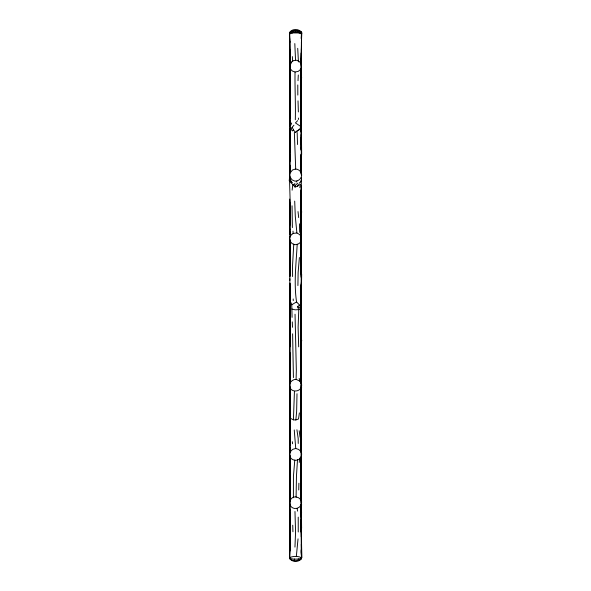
<?xml version="1.0" encoding="UTF-8"?>
<svg xmlns="http://www.w3.org/2000/svg" width="591" height="591" viewBox="0 0 591 591"><rect width="100%" height="100%" fill="white"/><g stroke="black" fill="none" stroke-linecap="round" stroke-linejoin="round"><path stroke-width="0.89" d="M289.841 126.71L289.885 120.512M289.745 320.891L289.885 333.812M289.849 236.895L289.893 248.213M289.826 49.681L289.9 83.819M289.841 537.529L289.856 538.187L289.9 526.574L289.73 551.063M301.115 366.708L301.403 309.854L301.373 313.836M301.225 192.149L301.174 275.147M301.166 452.078L301.166 447.675M301.078 93.393L301.454 42.781M301.41 48.521L301.499 57.379M301.513 524.557L301.1 531.93L301.454 527.926L301.506 550.561M301.499 46.046L301.159 116.708L301.543 125.203M289.767 49.245L289.885 84.905M289.893 146.745L289.9 135.066M290.07 156.549L290.063 159.142L290.018 157.332M289.849 362.172L289.885 381.343M289.878 316.045L289.885 330.243M290.033 518.277L289.804 557.882M290.092 434.075L290.055 438.921L290.174 436.365L290.078 438.241M301.174 197.734L301.181 194.011M301.395 64.707L301.499 41.488M301.188 190.361L301.351 209.465M301.218 277.342L301.166 243.448M301.417 180.558L301.425 177.788M301.1 363.657L301.107 361.988L301.491 382.296M301.476 316.244L301.115 329.859L301.314 186.32M300.982 558.192L301.632 557.911L301.166 457.264L301.122 467.208L301.174 458.66M301.188 451.908L301.528 426.672M301.196 528.214L301.196 527.157L301.085 528.842M301.432 450.926L301.159 433.617M301.38 513.897L301.284 505.719M301.321 449.766L301.255 386.544M289.804 180.979L289.819 178.401M290.055 109.594L290.07 106.491L289.967 109.941M290.048 159.71L290.063 156.977M289.878 370.978L289.878 353.714M289.642 387.962L289.649 385.347M289.782 505.881L289.797 502.439M289.789 449.707L289.952 433.498M292.611 333.812L293.417 377.597M296.091 497.23L296.453 476.206L297.517 459.547M297.908 285.556L298.123 272.532L299.401 257.506M301.233 78.928L301.395 129.931M301.188 167.571L301.181 169.454L301.115 156.681M301.107 211.113L301.151 201.686M289.878 110.591L289.73 69.886M289.812 180.181L289.841 175.424M289.878 170.459L289.826 172.225L289.885 166.987M289.885 305.68L289.908 292.545M289.849 278.745L289.893 305.732M289.863 323.986L289.878 312.971M289.812 285.763L290.07 332.763L290.159 325.382M289.819 337.557L289.789 339.131M289.996 439.106L290.026 433.587M289.797 499.971L289.885 491.276M290.078 470.31L290.085 468.929M289.76 551.196L289.893 515.95M301.262 149.242L301.38 76.003M301.159 233.851L301.092 202.942M301.188 233.275L301.292 263.231L301.122 259.235L301.196 260.794M301.403 380.397L301.181 308.258M301.321 550.805L301.159 524.675M289.716 63.51L289.464 32.948L292.944 32.291M289.745 126.319L289.922 105.146M290.004 204.841L289.789 232.699M289.716 386.263L289.871 374.073L289.812 380.774M289.952 391.936L289.819 450.261M289.982 470.362L289.908 466.476M289.885 531.575L289.59 557.941L290.122 557.49M301.432 64.929L301.462 61.154L301.388 66.458M301.174 96.51L301.137 100.81L301.462 89.751L301.166 91.413M301.247 243.751L301.277 252.749M301.299 241.837L301.115 260.491L301.425 193.257M301.425 309.329L301.262 286.849M301.115 377.294L301.159 371.606L301.27 444.137M301.233 381.424L301.255 296.135M301.196 465.634L301.587 557.328L300.989 559.182C297.761 561.221 293.202 561.361 290.078 559.034L289.472 557.926L289.849 549.083M301.255 467.762L301.38 477.897L301.144 476.316M301.181 522.474L301.595 512.175L301.225 508.164L301.683 557.697L300.915 558.473L298.093 559.086L293.956 559.167L290.935 558.68L289.546 557.682C293.217 555.887 298.004 555.968 301.683 557.697M289.908 79.046L289.893 80.76L289.701 70.263L289.908 71.917M289.841 153.328L289.878 132.857M289.967 140.082L290.055 143.155M290.07 143L290.048 140.488L290.1 142.771M289.959 338.288L289.863 346.858L290.07 332.127M289.945 412.961L289.841 425.594L289.878 424.028M289.959 499.75L289.989 454.952M292.597 276.558L292.523 265.913L293.757 244.002M301.078 140.067L301.41 129.097L301.669 154.414L301.203 155.935M301.181 253.938L301.115 260.491M301.115 392.136L301.129 390.688L301.166 391.685M301.277 507.477L301.469 551.292M289.671 61.124L289.693 32.764L289.738 33.133M289.885 352.295L289.893 368.511M289.863 426.857L289.878 442.186M289.841 454.656L290.092 469.823L290.211 466.624M291.06 302.732L291.755 304.771L292.094 317.367M301.447 67.367L301.521 60.866M301.476 237.117L301.004 209.51M301.307 316.732L301.218 359.439M289.878 82.666L289.893 97.352M289.856 131.475L289.76 143.052M289.982 139.653L289.952 142.261L289.826 136.853M289.782 276.824L289.922 264.738L289.937 268.292M289.989 438.854L290.041 433.883M289.959 531.553L290.033 517.908L289.989 520.664M297.783 84.956L297.827 95.085M301.299 323.558L301.107 378.114M301.233 490.449L301.609 528.206L301.092 520.036M301.107 497.445L301.181 492.2L301.358 517.583M301.321 484.487L301.107 463.573M289.863 145.393L289.856 125.514M289.826 236.326L289.885 231.827M289.885 268.831L289.952 263.645M290.632 235.536L293.143 233.423L296.889 232.972L299.711 234.575L301.44 237.198L301.41 240.515L299.851 242.931L297.391 244.489L294.444 244.704L292.094 243.558L290.196 241.394L289.509 238.343L290.632 235.536L290.661 233.371M289.967 322.132L290.041 329.867L289.849 315.83L289.885 338.333M289.871 449.419L289.775 447.151L289.671 452.566M289.878 441.189L289.708 445.806L289.745 441.802M289.679 528.044L289.789 520.361M301.284 75.877L301.277 52.791L301.122 59.964M301.292 148.156L301.462 174.36M301.115 373.239L301.211 366.39L301.38 383.618M301.506 505.482L301.462 510.343L301.166 508.696M301.225 507.758L301.669 557.86L300.893 557.719M289.871 210.293L289.893 208.786M289.893 326.476L289.878 330.849M289.885 345.779L289.849 356.831M301.233 70.669L301.373 97.589M301.425 63.148L301.425 49.031M301.432 156.637L301.196 171.567M301.41 181.54L301.469 177.544M289.745 150.269L289.863 143.258M289.893 168.287L289.76 174.707M290.063 243.329L289.789 255.851M289.745 367.632L289.922 354.349M289.716 380.464L289.937 369.153M289.885 461.874L289.885 478.562M301.277 101.689L301.115 130.98M301.277 212.657L301.329 209.34L301.358 209.753M301.203 291.023L301.351 282.601L301.344 304.904M301.174 345.336L301.27 343.925M290.004 85.761L289.878 102.177M289.885 132.037L289.849 143.591L289.716 139.41L290.203 143.052M289.856 216.616L289.885 214.843M289.885 254.322L289.863 240.589M292.05 205.779L292.375 227.579M289.804 452.957L289.885 448.621M301.07 34.012L301.661 32.623L300.095 31.279M301.299 82.068L301.462 69.96M297 393.732L296.638 411.55L295.84 419.957L293.424 419.846L290.403 418.265M301.255 170.777L301.447 160.183L301.225 167.356L301.284 166.935M301.144 289.93L301.225 285.608M301.476 214.932L301.388 380.744M301.115 420.932L301.181 417.283L301.262 435.345M301.203 474.418L301.115 470.318L301.115 498.191M289.878 142.172L289.878 133.263M289.885 419.085L289.878 399.959M301.159 193.434L301.122 195.008L301.247 189.393M301.107 374.096L301.358 337.875M298.248 531.989L298.219 517.14M301.247 481.739L301.247 458.904M289.989 89.197L289.871 72.398M290.41 87.601L289.908 89.758L289.841 84.587M289.885 256.139L289.878 271.468M289.885 304.047L289.878 310.896M290.018 325.922L289.885 339.847M289.856 386.122L289.745 406.283M289.885 514.377L289.885 529.322M301.203 238.653L301.144 199.551M298.743 489.969L298.898 483.224M289.952 106.483L289.885 124.302M289.656 233.393L290.041 203.001M289.863 229.441L289.893 221.987M289.885 361.101L289.9 371.717M289.767 379.836L289.885 374.797M289.878 394.167L289.908 416.012M289.893 420.955L289.9 433.787M297.177 132.547L297.532 144.529M289.885 491.682L289.767 501.552M301.462 41.555L301.676 32.852L298.226 32.217L292.656 32.246L289.516 32.867L289.708 42.441M301.115 107.68L301.137 90.216M301.388 135.996L301.388 150.24L301.078 147.861M301.225 131.431L301.188 70.418M301.314 192.311L301.144 204.685L301.115 200.046M301.536 441.3L301.595 438.751M289.885 111.751L289.871 104.4M289.885 260.897L289.885 273.781M289.996 292.397L289.893 311.553M289.9 518.093L289.664 527.748L289.9 521.727M301.41 136.418L301.484 175.394M301.122 292.774L301.432 284.507M301.38 312.004L301.491 307.771M301.122 421.28L301.499 386.935M289.893 112.608L289.841 125.181M289.893 170.814L290.078 154.561M290.078 275.635L289.945 250.096L290.011 252.749M289.878 401.023L289.885 413.648M301.432 69.849L301.174 78.684L301.395 70.418M289.893 513.852L289.819 548.5L289.826 505.438M301.144 132.354L301.115 113.413M301.211 289.287L301.225 299.844L301.44 286.96M301.506 286.17L301.225 386.839M289.885 146.849L289.878 140.968M289.45 172.24L289.996 155.817M289.738 173.702L289.878 168.701M289.856 323.521L289.878 316.399M289.9 343.053L289.871 380.139M289.893 429.805L290.011 412.304M301.115 112.356L301.307 105.959L301.462 132.672M301.321 185.677L301.085 192.622M301.277 222.696L301.373 191.602M301.27 227.173L301.284 226.589L301.137 230.845M301.262 383.182L301.41 375.263M289.871 84.195L289.849 97.943M289.893 99.561L289.841 101.098L289.9 90.46M298.292 75.005L298.012 80.672M301.107 60.858L301.705 32.897L298.344 32.291M301.115 87.15L301.247 125.418M289.878 530.467L289.812 532.58L289.893 530.784M301.225 305.724L301.388 301.824L301.137 304.89M301.366 390.023L301.181 402.464M301.299 467.067L301.395 387.046M289.885 401.651L289.745 405.98L289.885 400.432M289.893 479.242L289.967 501.035L289.893 485.115M289.878 483.601L289.701 491.018L289.9 488.417M301.188 150.225L301.395 137.74L301.292 143.096M301.262 277.201L301.144 254.773M301.144 471.84L301.225 438.02M289.878 254.034L289.959 267.915M289.982 292.102L289.885 313.622M289.878 312.085L289.878 334.521L289.797 331.979M289.753 365.799L289.819 363.701M289.878 401.215L289.841 411.092M301.1 86.485L301.373 78.396L301.403 91.191L301.144 89.426M289.878 472.571L289.893 492.835M301.395 42.079L301.425 150.018M301.122 531.368L301.218 504.226M289.878 96.503L289.797 107.303L289.9 104.585M289.745 151.015L289.871 147.366M289.885 208.557L289.878 223.11M301.469 153.786L301.196 170.4M301.454 441.972L301.536 502.21M301.247 468.338L301.24 475.4L301.129 472.66L301.336 474.278M301.314 154.569L301.344 170.555M301.307 449.64L301.358 448.259L301.277 451.029L301.44 443.154L301.166 450.97L301.513 446.161M289.9 264.768L289.797 267.295L289.893 261.37M289.871 333.235L289.885 343.179M289.856 516.445L289.893 509.228M301.233 225.644L301.307 223.804L301.115 228.296M301.24 385.162L301.211 435.648M289.9 128.247L289.789 136.129M289.767 149.663L289.9 146.383M289.967 266.504L289.945 264.834L289.819 276.595M301.122 123.305L301.137 111.101M290.041 518.285L289.974 520.006L289.937 517.642M289.893 134.615L289.885 128.38M301.307 72.737L301.536 118.584L301.129 115.201M301.115 123.43L301.159 113.184M290.425 155.167L289.863 150.971L289.982 140.207M289.9 165.207L289.826 172.225M289.996 292.885L289.812 296.992L290.358 292.737M289.885 423.311L290.048 437.983M289.9 138.811L289.871 146.494M289.908 344.405L290.092 336.818L289.782 342.352M289.871 476.944L289.878 490.235M301.115 461.999L301.669 453.792L300.634 451.288L298.714 449.463L295.736 448.466L292.619 449.389L290.262 451.797L289.531 455.188C290.454 461.423 299.556 462.192 301.425 456.171L301.344 488.602L301.159 481.754L301.247 484.576M301.44 469.269L301.218 474.115L301.321 465.664M289.885 290.329L289.945 283.111M301.107 91.553L301.41 85.134L301.107 95.033M289.878 465.693L289.849 455.942M289.9 477.395L289.716 481.244L289.871 478.57M289.871 465.191L289.878 459.953M301.314 466.225L301.462 456.001M289.952 466.402L289.893 482.751M301.115 38.422L301.602 32.793L300.176 32.468M294.953 547.111L295.566 532.144L294.975 511.488M289.789 210.581L289.974 207.345M301.233 313.452L301.462 320.898L301.159 318.305M289.716 258.518L290.543 250.17M301.307 131.379L301.284 135.465M301.137 142.579L301.44 139.757L301.092 142.741M301.115 198.923L301.225 197.099L301.233 200.364M289.871 524.247L289.738 537.98M289.908 523.582L289.679 527.416L289.967 518.366M301.366 371.798L301.188 359.941M298.226 443.479L298.196 438.478L296.918 429.753M289.723 82.681L289.885 80.014M289.878 474.817L289.686 477.979L289.885 475.519M289.885 89.359L289.782 107.296M289.849 115.681L289.679 118.444L289.893 116.715M289.9 318.955L289.76 321.009L289.908 319.509M301.137 357.053L301.491 351.645L301.299 361.936M298.182 560.512L298.292 558.82M289.878 318.63L290.018 332.408M301.469 239.008L301.092 244.541L301.521 239.06M301.115 444.358L301.218 442.755M301.129 335.348L301.07 345.831M298.041 538.866L296.327 556.449M301.159 238.668L301.513 233.548L301.092 237.708M289.871 442.423L289.708 445.806M301.115 392.867L301.484 387.762L301.211 391.515M301.203 450.556L301.432 447.343M301.144 341.155L301.521 333.161L301.122 318.512M299.386 412.895L298.529 418.989L295.84 419.957M301.137 427.891L301.521 422.587L301.403 450.985M299.726 232.359L299.445 223.804M301.521 296.438L301.196 300.841L301.676 274.423L301.137 272.355M289.25 180.912L289.42 178.608M290.137 402.604L289.9 404.547L290.321 401.88L289.679 408.728L289.856 390.274M301.218 317.286L301.262 316.754M301.129 526.478L301.262 524.66L301.085 527.652M289.634 177.514L289.398 180.469L289.834 178.91M289.878 370.04L289.849 380.523M301.262 141.485L301.255 144.721M301.1 264.251L301.528 258.917L301.484 270.22L301.144 267.605M290.247 466.853L289.76 472.926L290.137 466.595M289.745 76.623L289.871 75.116M301.115 464.947L301.491 460.884L301.41 471.529L301.159 469.823M301.528 558.658L301.262 549.874L301.528 558.658C298.861 562.337 292.368 562.403 289.723 558.665L289.583 557.217M290.085 344.804L290.247 342.95L290.107 344.568M289.856 206.023L289.885 221.071M298.344 119.537L298.485 118.037M294.429 391.597L293.424 419.846M297.207 244.046C296.202 263.298 293.697 282.72 296.556 301.927L299.703 305.222L300.9 308.45L298.787 309.625L295.131 309.839L291.88 308.997M294.776 460.057L293.424 476.472L293.395 497.748M301.078 305.65L301.565 300.583L301.129 284.367M296.091 379.333C292.56 379.311 289.368 382.266 289.524 385.864C290.506 393.842 302.755 391.944 301.617 384.231L299.785 381.114L296.091 379.333L296.335 370.225L295.042 314.213M289.915 426.163L289.974 425.542M301.351 245.575L301.129 247.777L301.403 238.565L301.447 271.616M289.782 272.503L289.908 280.4M289.738 340.416L289.612 341.657L289.834 340.165M289.686 510.794L289.723 505.807M301.499 68.408L301.233 63.968L299.63 61.804L296.859 60.267L293.439 60.6L291.186 62.188L289.568 65.136L289.716 67.529M289.76 360.828L289.893 359.535M301.137 345.018L301.403 342.448M301.122 304.749L301.565 300.583L301.344 426.938L301.188 419.241M289.863 443.243L289.841 453.378M290.314 206.525L289.568 181.474L292.781 184.495L292.124 190.162M301.27 390.732L301.196 391.456L301.344 388.331L301.24 432.058M301.122 424.404L301.07 420.822M301.1 464.74L301.255 463.307M299.238 462.45L299.711 458.047M289.509 238.343L289.745 236.186M301.129 466.809L301.41 464.267L301.115 466.011M289.9 97.397L289.605 100.056L289.878 97.648M301.188 399.014L301.1 397.086M289.723 176.487L289.812 173.326L292.486 170.016L295.493 169.004A6.479 6.427 0 0 1 301.713 174.958C301.587 178.452 298.329 181.533 294.776 181.097L292.006 179.819L289.723 176.487L290.018 177.788M301.203 326.52L301.476 324.112L301.181 325.863M290.055 329.778L290.225 328.308M301.115 254.581L301.499 251.315L301.307 271.491M301.151 423.895L301.358 422.21L301.211 438.869M301.07 108.678L301.469 105.516L301.122 112.512L301.536 79.128L301.078 74.702M301.107 359.505L301.299 358.02L301.262 362.601L301.115 359.875M301.107 445.954L301.314 444.336M301.092 93.142L301.292 91.649L301.506 97.301L301.122 91.612M301.159 142.379L301.38 140.769M294.2 560.726L294.451 558.946M301.078 430.049L301.277 428.66M289.775 269.939L290.38 265.847M289.893 532.727L289.767 533.547L290.307 530.193L290.026 531.878M301.358 214.068L301.705 211.837L301.233 210.485M290.181 142.682L290.462 140.902M290.211 142.52L290.476 140.85M289.679 33.421L289.863 32.276C293.343 30.414 298.071 30.2 301.454 32.387L301.683 33.14M301.107 481.03L301.55 478.333L301.174 499.934M290.262 451.797L290.624 449.648M301.129 527.807L301.395 526.234L301.129 527.785M290.89 63.887L291.186 62.188M301.1 516.859L301.521 514.414L301.417 523.087M301.041 130.818L301.484 128.328L301.026 131.401M289.753 145.349L289.863 150.971L290.543 152.448M301.211 142.335L301.284 141.921M301.174 143.665L301.506 141.87M301.144 295.618L301.417 294.119L301.174 298.861L301.1 297.177M299.822 187.643L300.479 184.126L297.495 186.239L295.012 187.066L292.781 184.495L293.431 184.377M301.078 196.751L301.41 194.986L301.24 207.16L301.122 204.663M295.308 119.759C295.707 103.913 294.783 87.896 295.035 72.021L292.264 70.972L290.211 68.696L289.568 65.136M301.476 125.447L299.519 129.429L295.566 132.465L294.362 132.643L295.699 169.137M301.166 337.867L301.491 336.331L301.491 337.875M289.789 153.564L289.464 155.034L289.959 156.748M301.247 342.603L301.75 340.446L301.055 337.971M289.937 89.61L290.417 87.564M289.915 213.617L289.464 212.095L289.908 210.485M290.58 295.685L289.649 302.836L289.974 291.865M290.565 110.207L289.671 117.07L289.871 101.541M295.012 187.066L295.552 185.323L297.62 183.158M300.287 182.582L300.863 180.735M289.472 557.926L289.753 557.04M301.041 506.753L301.654 504.973L301.063 501.641M301.085 79.408L301.713 77.724M289.745 421.723L289.937 421.25M290.787 125.226L291.688 122.987M297.495 186.239L298.352 184.385M301.632 67.108L300.45 69.516L298.263 71.363L295.035 72.021M299.135 183.387L299.541 182.589M301.181 388.56L301.624 387.726L301.336 384.726M289.789 42.345L289.516 32.867L291.363 31.242M301.115 551.566L301.565 557.83L301.307 544.311M296.172 182.028L297 180.979M292.264 127.264L293.439 129.954L292.449 130.951L290.816 128.978L293.926 125.196M294.946 183.565L293.971 184.296M297.65 120.66L295.426 122.913L300.974 126.622M289.73 60.88L289.812 65.749L289.487 32.845C292.405 29.971 297.436 30.518 300.959 31.988L301.654 33.236M300.989 33.295L301.676 32.852L300.945 33.273M291.755 304.771L296.556 301.927M296.091 131.468L299.519 129.429M298.684 346.851L298.108 327.311L298.787 309.625L297.421 306.559L299.703 305.222M297.133 508.334L299.637 506.915L301.262 504.758L301.654 501.944L300.524 499.469L298.588 497.762L295.744 496.868C288.674 496.625 287.425 507.122 294.392 508.445L297.133 508.334L297.554 511.141M299.076 33.089L301.713 32.941L289.45 32.933L292.375 33.089M292.781 184.495L295.552 185.323M289.464 32.948L289.952 33.207M297.421 306.559L300.9 308.45M290.018 33.923L289.472 32.889L290.1 33.273M293.439 129.954L295.566 132.465M289.915 126.659L290.816 128.978M289.487 32.845L289.982 33.731M301.225 318.113L301.558 323.247L301.107 317.278M301.558 78.271L301.107 73.055L301.307 73.89M290.004 466.513L290.366 467.983M290.425 109.461L289.885 107.222L289.974 108.744M290.462 528.251L290.196 526.537M299.172 378.343L299.785 381.114M290.196 265.078L290.432 266.201M290.417 464.12L289.885 461.667L290.27 464.053L290.144 462.295M301.033 96.311L301.528 98.83L301.129 93.91M295.736 448.466L294.244 429.952M301.048 260.513L301.329 262.094L301.137 258.348L301.447 263.741M301.07 421.176L301.366 422.912L301.092 418.317M301.063 88.798L301.329 90.43L301.107 89.049M301.115 295.988L301.225 321.046L301.218 318.778M301.661 33.377L301.454 32.04C298.566 28.582 291.984 28.538 289.538 32.535L289.863 61.789M289.952 325.567L290.336 328.507M292.685 61.723L292.346 56.559M301.07 513.136L301.425 515.529L301.151 509.738L301.528 520.819M299.172 430.75L300.117 437.274M301.07 513.069L301.425 515.529M301.129 329.704L301.536 334.462L301.388 383.263M301.122 469.143L301.373 470.953L301.115 466.993M289.878 429.443L289.656 424.338L289.9 426.096M301.129 267.464L301.329 268.942M301.063 442.297L301.491 445.548L301.122 439.305L301.513 448.768L301.27 441.861M301.092 483.955L301.351 497.954L301.388 456.141M301.321 532.299L301.122 530.26M289.708 479.493L289.9 480.956M301.159 329.771L301.388 331.529L301.122 326.779L301.174 328.914M301.38 296.608L301.107 288.652M301.1 73.447L301.41 75.936L301.255 70.854M289.708 288.164L289.893 289.642M289.701 70.263L289.871 71.629M290.026 86.146L290.218 87.712M289.937 356.417L289.73 354.74L289.9 357.444M301.107 403.261L301.218 421.457L301.115 419.026M292.309 441.713L292.538 443.76M301.092 521.779L301.351 524.084L301.144 521.794M298.012 211.563L298.684 217.584M301.262 425.638L301.144 423.614M296.889 232.972L295.301 216.358L294.695 201.117M301.085 258.43L301.247 260.04M301.07 74.651L301.41 77.99M301.188 317.382L301.277 318.305M301.085 208.01L301.262 209.805M301.137 526.382L301.373 528.842M301.144 258.141L301.454 261.392M289.73 164.808L289.878 166.315M301.1 363.229L301.262 364.994L301.144 363.583M301.107 73.055L301.351 75.818L301.27 72.575L301.314 73.535M301.122 481.643L301.218 482.788M301.211 166.211L301.122 165.14L301.27 173.82L301.137 154.103M301.528 149.937L301.1 134.704M289.767 261.318L289.9 262.988M301.115 193.058L301.462 197.431L301.292 191.683M301.159 296.593L301.299 298.292M301.107 519.984L301.27 536.901M295.53 59.905L294.806 43.564M289.878 526.854L290.188 529.883L289.834 523.722M289.945 517.805L290.07 519.496L289.996 517.93M301.107 208.771L301.513 214.592M289.863 460.854L289.679 458.121L289.863 464.822M295.544 30.784L295.663 32.549M289.649 250.318L289.863 253.517M301.115 484.982L301.499 491.018L301.247 481.185M292.996 231.118L293.143 233.423M297.716 48.314L298.433 61.915M289.745 177.721L289.915 180.454M301.092 416.278L301.203 418.088L301.181 417.283M289.656 424.338L289.893 428.409M289.679 214.437L289.863 217.68M301.174 126.193L301.417 130.796M301.107 157.199L301.181 158.587L301.137 154.443M289.73 73.262L289.871 75.855M301.129 334.321L301.358 338.54M289.745 462.613L289.878 465.161M289.782 130.936L289.871 132.753M301.107 400.949L301.41 409.12L301.225 388.309M301.129 328.995L301.299 332.534L301.247 331.477M289.45 77.436L289.996 88.842L289.945 80.007L289.982 100.396M289.797 154.931L289.967 159.105M293.202 298.987L293.269 300.612M289.797 137.533L289.863 139.121M289.804 252.645L289.9 255.083M301.115 470.022L301.211 472.748L301.115 470.163M301.115 472.216L301.24 475.4M289.893 247.393L289.76 242.007M289.797 461.386L289.679 458.121L289.959 468.072M298.019 100.854L298.366 111.958M292.279 321.881L292.479 327.311M289.849 304.513L289.804 303.176L289.826 303.981M289.834 448.421L289.893 450.157M290.048 519.127L290.1 520.641M301.203 504.345L301.403 510.107M289.885 463.137L289.708 458.077L289.782 462.014M301.484 69.169L301.144 58.886L301.38 66.236M289.723 156.275L289.893 161.469M289.679 389.728L289.863 395.682M301.336 180.61L301.336 211.593M289.945 325.907L290.018 328.315M292.737 525.207L292.929 531.76M301.358 136.972L301.447 173.495M301.129 204.25L301.447 215.656L301.233 193.796M289.856 296.756L289.804 283.318M301.447 70.203L301.573 75.22M289.856 104.275L290.055 111.995M289.863 225.127L289.834 206.252L289.885 224.536M289.649 283.71L289.93 295.382M289.826 142.8L289.893 145.549M289.686 199.086L289.996 215.346M289.797 319.147L289.885 322.812M289.664 457.331L289.937 469.845M289.885 501.811L289.767 496.684L289.885 512.523M289.819 513.801L289.871 516.091L289.782 512.02M301.115 294.835L301.225 299.844M289.819 142.246L289.849 143.591M289.893 234.206L289.767 228.828L289.826 234.568M289.945 239.761L290.055 247.969M289.767 438.293L289.849 441.743M289.812 456.673L289.885 459.894M289.693 387.171L289.885 397.839M301.366 530.711L301.536 539.487M289.73 83.737L289.812 105.05M289.878 149.951L289.745 129.23M289.812 243.086L289.885 246.55M301.314 98.823L301.447 106.188M289.693 38.57L289.73 64.936M289.863 150.971L289.841 140.429M289.915 252.379L289.767 242.665M290.018 318.564L289.804 343.157M289.856 412.259L289.937 417.18M301.314 424.981L301.44 433.831M289.782 69.361L289.819 41.414M289.767 178.127L289.797 180.27M289.915 250.03L289.937 251.84M289.937 433.114L290.004 439.497M301.24 137.895L301.314 143.842M301.203 389.055L301.151 431.511M301.299 445.141L301.373 450.77M301.44 173.887L301.159 155.204M289.893 328.559L289.945 332.807M301.432 127.915L301.462 130.995M289.982 106.373L290.011 109.793M289.974 145.704L290.026 151.658M289.945 264.834L289.959 266.386M289.885 394.071L289.819 379.193M301.41 48.809L301.476 57.209M301.454 59.639L301.506 66.384M301.484 136.388L301.329 150.506M289.767 356.063L289.849 367.247M290.07 470.177L289.834 457.914M301.122 322.258L301.174 331.056M301.41 482.877L301.38 457.567M290.011 107.252L290.026 109.97M289.76 178.186L289.775 180.617M289.982 250.532L290.004 252.874M289.893 250.252L289.908 252.431M289.974 466.595L289.989 469.165M301.225 169.233L301.247 174.966M290.085 156.814L290.1 159.289M290.092 157.287L290.1 159.053M289.996 391.242L290.026 398.053M289.863 456.378L289.885 460.781M289.679 533.267L289.812 547.909M301.159 116.708L301.151 115.171L301.159 119.796M289.967 156.549L289.974 158.972M289.856 270.198L289.871 274.357M290.018 433.159L290.026 438.182M301.284 142.926L301.299 148.939L301.284 142.926M289.945 305.783L290.166 311.575L289.945 305.783M301.351 207.914L301.27 218.175L301.351 207.914M289.841 429.177L289.797 433.646L289.893 426.532L289.841 429.177M301.196 402.656L301.151 405.507L301.196 402.656M301.476 360.658L301.107 368.23L301.476 360.658M301.513 358.353L301.137 363.317L301.513 358.353M289.885 477.661L289.716 481.244L289.893 477.713M292.05 182.641L290.181 180.048L292.05 182.641M290.107 490.397L289.716 484.775L290.107 490.397M290.055 468.552L289.959 466.883L290.055 468.552M290.055 89.211L290.018 85.732L290.026 89.175"/></g></svg>
